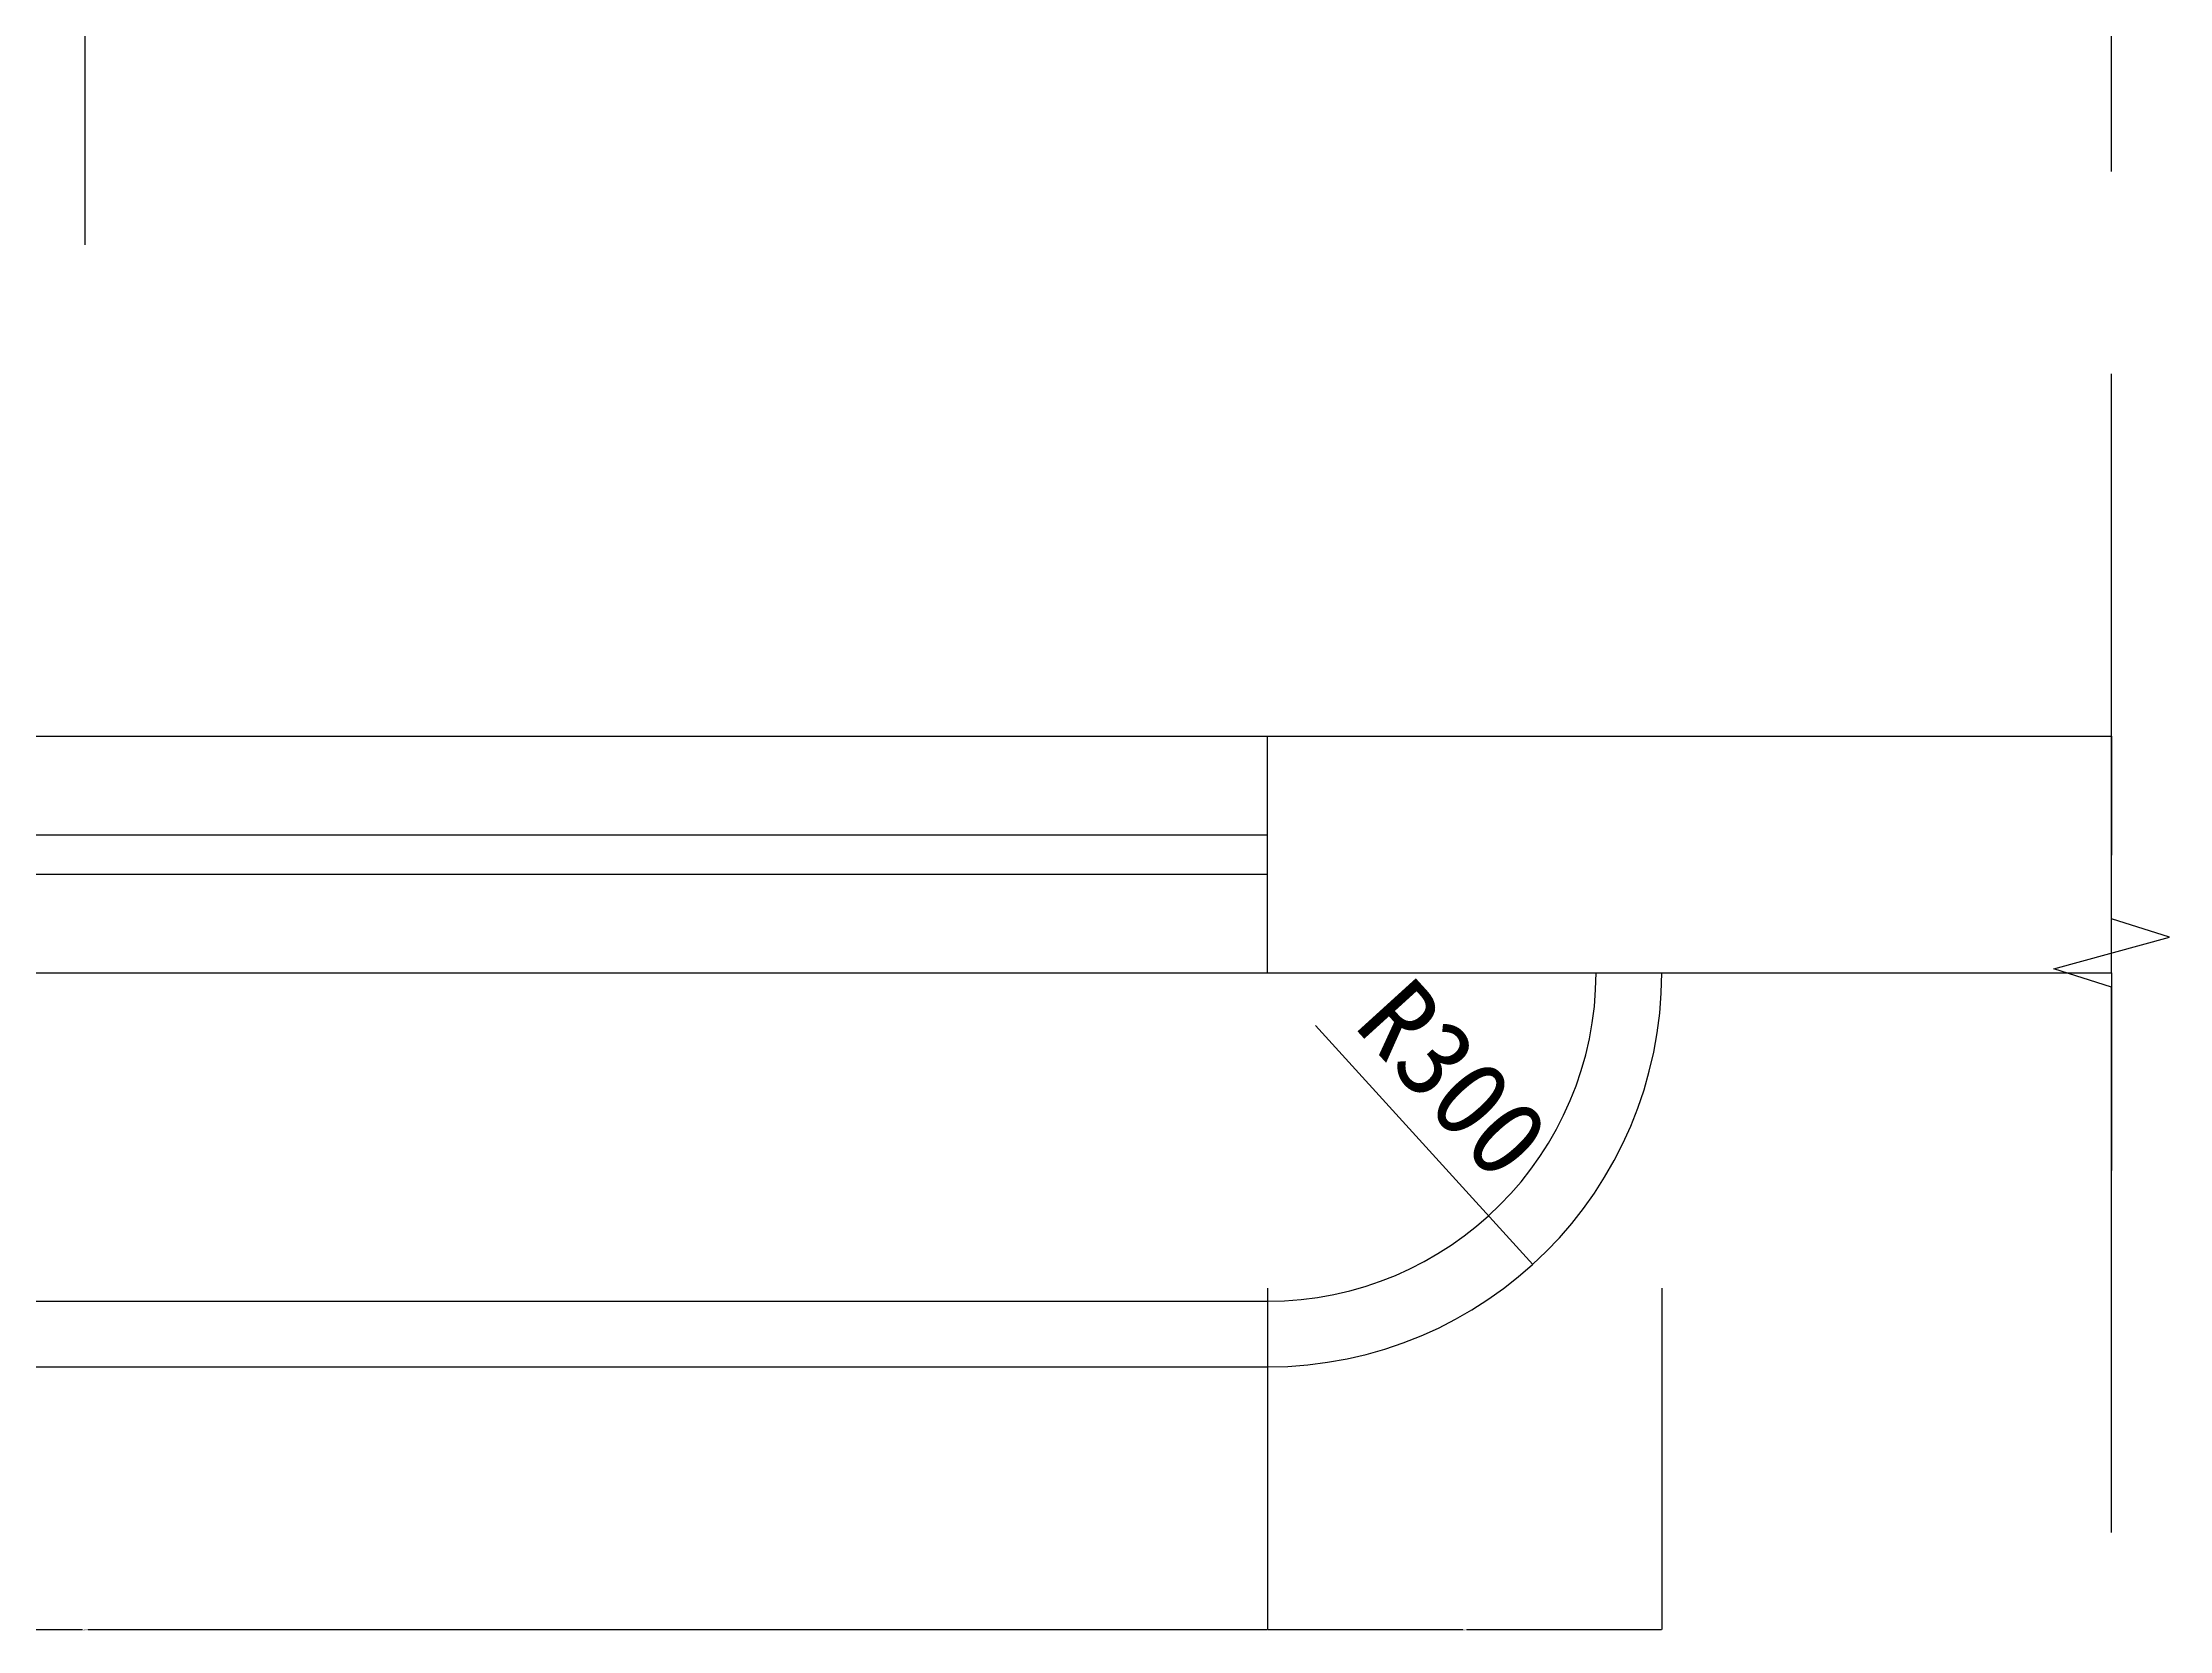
# Model space of a CAD drawing. Header units: metres. Extents: x 3468 to 10128, y -581 to 3010.
# Drawn here: x 5087 to 6706, y -581 to 628 of the extents above; entities that cross this region are included whole.
import ezdxf

# ---------------------------------------------------------------- set-up
doc = ezdxf.new("R2010")
doc.units = ezdxf.units.M
for name, color, linetype in [('BALCONY', 6, 'Continuous'), ('OTHER', 7, 'Continuous'), ('PUB_DIM', 3, 'Continuous'), ('S_DOTE', 1, 'Continuous')]:
    doc.layers.add(name, color=color, linetype=linetype)
doc.dimstyles.get("Standard").update_dxf_attribs({"dimtxt": 2.5, "dimasz": 2.5, "dimexe": 1.25, "dimexo": 0.625, "dimtad": 1, "dimcen": 2.5, "dimazin": 3, "dimtfac": 1, "dimtmove": 0, "dimatfit": 3})

# ---------------------------------------------------------------- blocks, each defined once
blk = doc.blocks.new('*D28')
for p, q in [((4220, -320), (4220, -580)), ((6020, -320), (6020, -580)), ((4220.25, -580), (5118, -580)), ((5122, -580), (6019.75, -580))]:
    blk.add_line(p, q)
at = {"layer": 'Defpoints'}
for p in [(4220, -320), (6020, -320), (4220, -580)]:
    blk.add_point(p, dxfattribs=at)
at = {"layer": 'PUB_DIM', "insert": (5120, -580), "char_height": 1, "attachment_point": 5}
blk.add_mtext('1800', dxfattribs=at)
blk = doc.blocks.new('*D29')
for p, q in [((6020, -320), (6020, -580)), ((6320, -320), (6320, -580)), ((6020.25, -580), (6168.5, -580)), ((6171.5, -580), (6319.75, -580))]:
    blk.add_line(p, q)
at = {"layer": 'Defpoints'}
for p in [(6020, -320), (6320, -320), (6020, -580)]:
    blk.add_point(p, dxfattribs=at)
at = {"layer": 'PUB_DIM', "insert": (6170, -580), "char_height": 1, "attachment_point": 5}
blk.add_mtext('300', dxfattribs=at)
blk = doc.blocks.new('*D30')
for p, q in [((6662.49, -80), (6662.49, -230)), ((6662.24, -230), (6661.99, -230)), ((6662.49, -380), (6662.49, -230)), ((6662.49, -230), (6662.49, -230)), ((6662.74, -230), (6662.99, -230))]:
    blk.add_line(p, q)
at = {"layer": 'Defpoints'}
for p in [(6662.49, -80), (6662.49, -230), (6662.49, -380)]:
    blk.add_point(p, dxfattribs=at)
at = {"layer": 'PUB_DIM', "insert": (6662.49, -228.875), "char_height": 1, "attachment_point": 5}
blk.add_mtext('0', dxfattribs=at)
blk = doc.blocks.new('*D31')
for p, q in [((6662.49, 100), (6662.49, 10)), ((6662.24, 10), (6661.99, 10)), ((6662.49, -80), (6662.49, 10)), ((6662.49, 10), (6662.49, 10)), ((6662.74, 10), (6662.99, 10))]:
    blk.add_line(p, q)
at = {"layer": 'Defpoints'}
for p in [(6662.49, 100), (6662.49, 10), (6662.49, -80)]:
    blk.add_point(p, dxfattribs=at)
at = {"layer": 'PUB_DIM', "insert": (6662.49, 11.125), "char_height": 1, "attachment_point": 5}
blk.add_mtext('0', dxfattribs=at)

msp = doc.modelspace()

# ---------------------------------------------------------------- linework, layer by layer
at = {"layer": 'BALCONY'}
for p, q in [((3512.49, 100), (6662.49, 100)), ((6020, -80), (6020, 100)), ((4220, 25), (6020, 25)), ((4220, -5), (6020, -5)), ((3512.49, -80), (6662.49, -80)), ((4220, -330), (6020, -330)), ((4220, -380), (6020, -380))]:
    msp.add_line(p, q, dxfattribs=at)
for radius in [250, 300]:
    msp.add_arc((6020, -80), radius, 270, 0, dxfattribs=at)
at = {"layer": 'OTHER'}
for p, q in [((6662.49, 530), (6662.49, 1281.02)), ((6662.49, -39), (6662.49, 376)), ((6706.49, -53), (6662.49, -39)), ((6618.49, -77), (6706.49, -53)), ((6662.49, -91), (6618.49, -77)), ((6662.49, -506), (6662.49, -91))]:
    msp.add_line(p, q, dxfattribs=at)
at = {"layer": 'PUB_DIM'}
msp.add_line((6221.8, -301.98), (6056.52, -120.17), dxfattribs=at)
at = {"layer": 'S_DOTE'}
msp.add_line((5120, 474.04), (5120, 3010), dxfattribs=at)

# ---------------------------------------------------------------- texts
at = {"layer": 'PUB_DIM'}
msp.add_text('R300', height=60, rotation=312.27, dxfattribs=at).set_placement((6084.58, -120.35))

# ---------------------------------------------------------------- dimensions: what is measured, and where the dimension line sits
for base, p1, p2, picture, middle in [((6662.49, 10), (6662.49, -80), (6662.49, 100), '*D31', (6662.49, 11.125)), ((6662.49, -230), (6662.49, -380), (6662.49, -80), '*D30', (6662.49, -228.875)), ((4220, -580), (4220, -320), (6020, -320), '*D28', (5120, -580)), ((6020, -580), (6020, -320), (6320, -320), '*D29', (6170, -580))]:
    dim = msp.add_linear_dim(base=base, p1=p1, p2=p2, dimstyle='Standard', dxfattribs=at)
    dim.commit()
    dim.dimension.update_dxf_attribs({"geometry": picture, "text_midpoint": middle})

doc.saveas('drawing.dxf')
